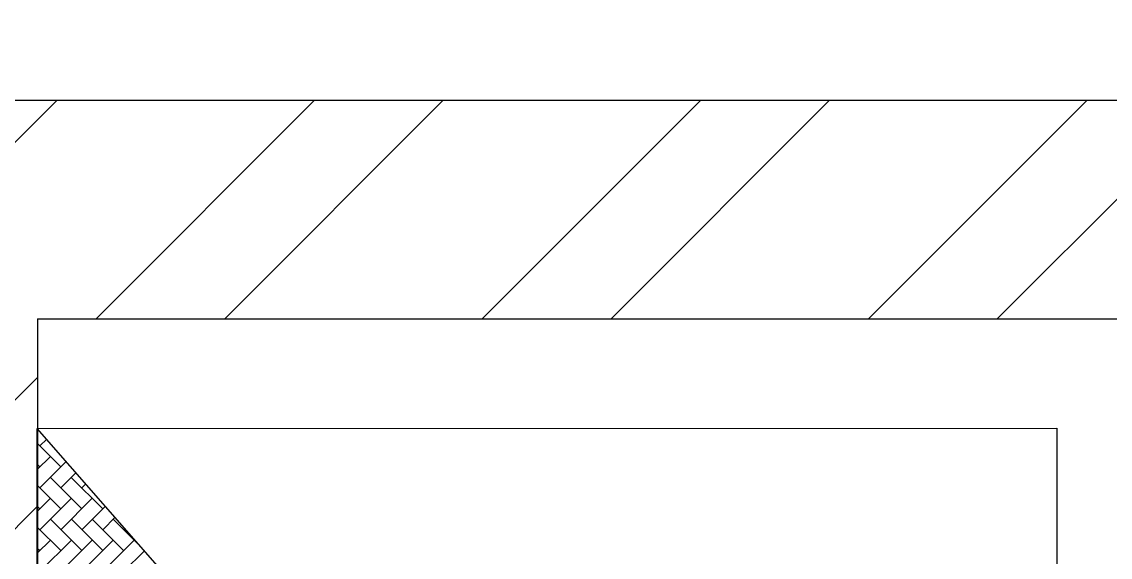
# Model space of a CAD drawing. Header units: inches. Extents: x 568057 to 582735, y 117431 to 202408.
# Drawn here: x 576089.4 to 576164.1, y 122871 to 122907.7 of the extents above; entities that cross this region are included whole.
import ezdxf

# ---------------------------------------------------------------- set-up
doc = ezdxf.new("R2010")
doc.units = ezdxf.units.IN
doc.header["$MEASUREMENT"] = 0
doc.linetypes.add('HIDDEN', pattern=[0.375, 0.25, -0.125])
for name, color, linetype in [('2', 1, 'Continuous'), ('PANEL', 3, 'Continuous'), ('wall sofal', 1, 'Continuous'), ('win', 1, 'Continuous')]:
    doc.layers.add(name, color=color, linetype=linetype)

# ---------------------------------------------------------------- blocks, each defined once
blk = doc.blocks.new('panel80X70X200')
at = {"layer": 'PANEL', "lineweight": -2, "ltscale": 2}
for p, q in [((40, 0), (-40, -70)), ((-40, 0), (40, 0)), ((-40, -70), (-40, 0)), ((40, -70), (-40, -70))]:
    blk.add_line(p, q, dxfattribs=at)
at = {"layer": 'PANEL', "color": 30, "lineweight": -2, "ltscale": 2}
for p, q in [((-30.17, -64.071), (-31.595, -62.646)), ((-33.762, -64.789), (-31.781, -62.808)), ((-30.17, -65.508), (-32.325, -63.352)), ((-33.762, -66.226), (-31.607, -64.071)), ((-33.043, -64.071), (-33.128, -63.987)), ((-33.043, -65.508), (-33.894, -64.657)), ((-30.17, -66.944), (-32.325, -64.789)), ((-36.635, -67.663), (-34.48, -65.508)), ((-33.043, -66.944), (-34.66, -65.328)), ((-33.762, -67.663), (-31.607, -65.508)), ((-33.043, -68.381), (-35.199, -66.226)), ((-30.17, -68.381), (-32.325, -66.226)), ((-36.635, -69.1), (-34.48, -66.944)), ((-35.917, -66.944), (-36.193, -66.669)), ((-33.762, -69.1), (-31.607, -66.944)), ((-35.917, -68.381), (-36.959, -67.339)), ((-33.043, -69.818), (-35.199, -67.663)), ((-30.17, -69.818), (-32.325, -67.663)), ((-38.973, -70), (-37.354, -68.381)), ((-35.917, -69.818), (-37.725, -68.01)), ((-36.099, -70), (-34.48, -68.381)), ((-33.225, -70), (-31.607, -68.381)), ((-38.791, -69.818), (-39.258, -69.351)), ((-37.172, -70), (-38.072, -69.1)), ((-34.298, -70), (-35.199, -69.1)), ((-31.425, -70), (-32.325, -69.1)), ((-37.536, -70), (-37.354, -69.818)), ((-34.662, -70), (-34.48, -69.818)), ((-31.788, -70), (-31.607, -69.818))]:
    blk.add_line(p, q, dxfattribs=at)

msp = doc.modelspace()

# ---------------------------------------------------------------- hatches: boundary and pattern name
at = {"layer": 'wall sofal'}
h = msp.add_hatch(dxfattribs=at)
h.set_pattern_fill('ANSI32', color=21, scale=50)
h.set_pattern_definition([(45, (34.352, -5.75), (-13.25825215, 13.25825215), []), (45, (43.191, -5.75), (-13.25825215, 13.25825215), [])])
h.paths.add_polyline_path([(576278.487, 121827.85), (576349.987, 121827.85), (576349.987, 121810.85), (576278.487, 121810.85)], flags=16)
h.paths.add_polyline_path([(576278.487, 122740.023), (576263.487, 122740.023), (576263.487, 122388.85), (576278.487, 122388.85)])
h.paths.add_polyline_path([(576075.487, 122334.393), (576090.487, 122334.393), (576090.487, 122887.35), (576263.487, 122887.35), (576263.487, 122865.066), (576278.487, 122865.066), (576278.487, 122907.35), (576268.487, 122907.35), (576268.487, 122902.35), (576075.487, 122902.35)])

# ---------------------------------------------------------------- linework, layer by layer
at = {"layer": '2', "color": 15, "ltscale": 2}
for radius, start, end in [(2388.471, 54.095392, 170.209684), (2333.471, 53.660122, 169.976571)]:
    msp.add_arc((575395.987, 121857.701), radius, start, end, dxfattribs=at)
at = {"layer": 'wall sofal', "color": 21}
for p, q in [((576075.487, 122902.35), (576268.487, 122902.35)), ((576090.487, 122887.35), (576090.487, 122281.1)), ((576090.487, 122887.35), (576263.487, 122887.35))]:
    msp.add_line(p, q, dxfattribs=at)
at = {"layer": 'win', "color": 15, "linetype": 'HIDDEN', "ltscale": 50}
for radius, start, end in [(2383.471, 54.056467, 170.188944), (2338.471, 53.700348, 169.998224)]:
    msp.add_arc((575395.987, 121857.701), radius, start, end, dxfattribs=at)
at = {"layer": 'win', "color": 15}
for centre, radius, start, end in [((575393.506, 121868.077), 1644.008, 44.840333, 155.572342), ((575394.942, 121866.456), 1640.802, 44.914901, 155.541544), ((575394.942, 121866.456), 1635.802, 44.915571, 155.541544)]:
    msp.add_arc(centre, radius, start, end, dxfattribs=at)

# ---------------------------------------------------------------- block references
at = {"layer": 'PANEL', "rotation": 270.0067627410676}
msp.add_blockref('panel80X70X200', (576160.482, 122839.844), dxfattribs=at)

doc.saveas('drawing.dxf')
